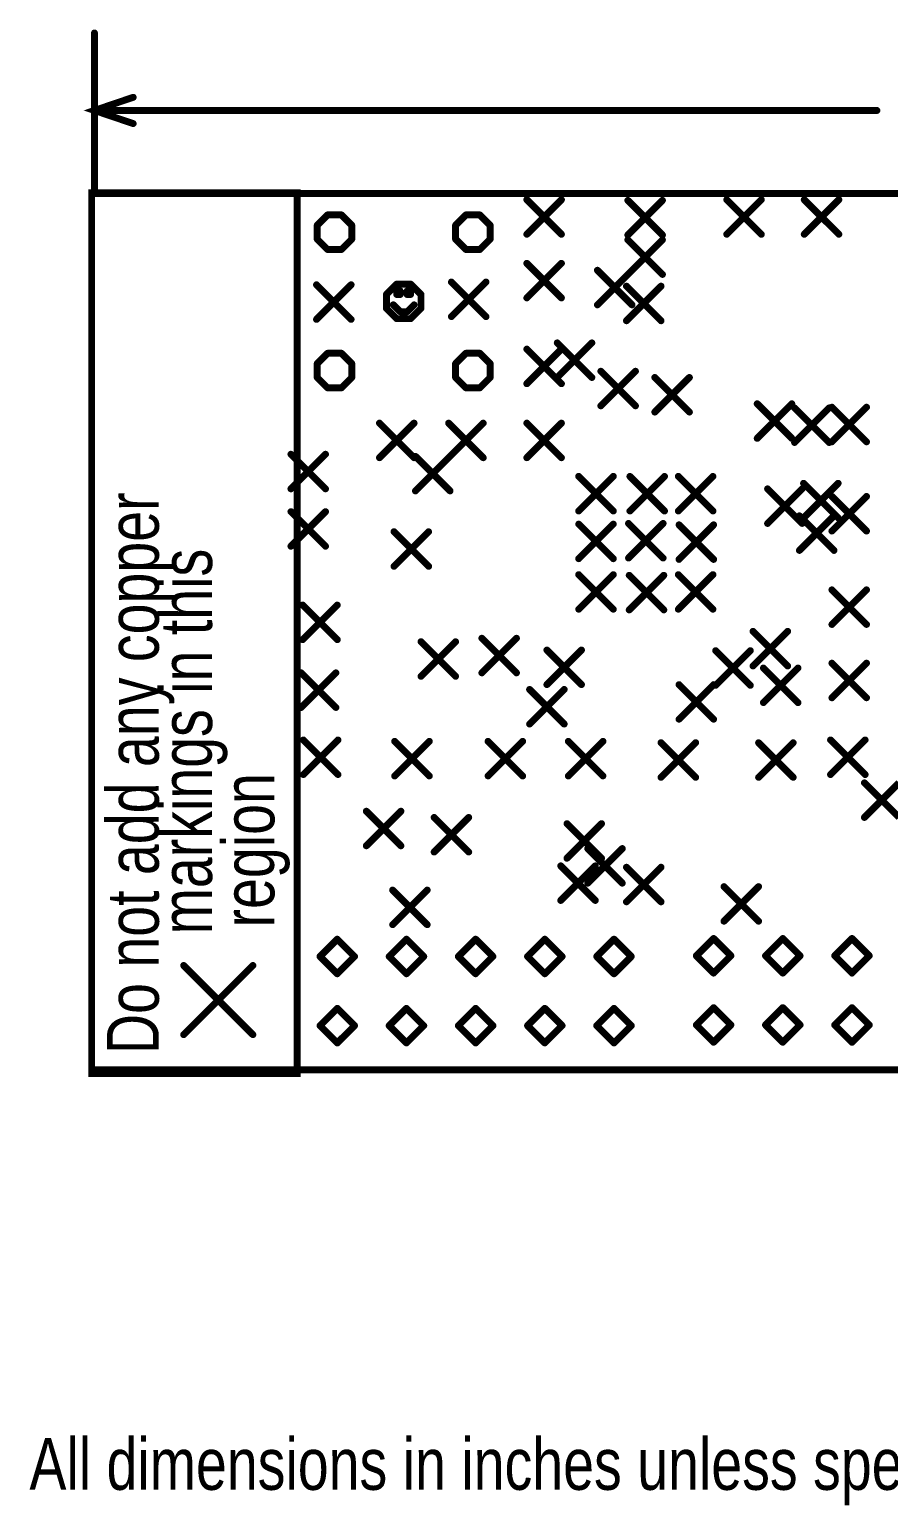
# Model space of a CAD drawing. Extents: x 0.84 to 5.77, y -2.68 to 2.41.
# Drawn here: x 0.836 to 2.078, y -0.027 to 2.107 of the extents above; entities that cross this region are included whole.
import ezdxf

# ---------------------------------------------------------------- set-up
doc = ezdxf.new("R2010")
doc.units = 0

msp = doc.modelspace()

# ---------------------------------------------------------------- linework, layer by layer
at = {"const_width": 0.01}
msp.add_lwpolyline([(1.228, 1.87), (0.926, 1.87), (0.926, 0.603), (3.508, 0.603), (3.508, 1.87), (1.228, 1.87)], close=True, dxfattribs=at)
at = {"const_width": 0.005}
for points in [[(0.9235, 1.87, 1), (0.9285, 1.87, 1)], [(1.2255, 1.87, 1), (1.2305, 1.87, 1)], [(1.2255, 1.87, 1), (1.2305, 1.87, 1)], [(0.9235, 0.603, 1), (0.9285, 0.603, 1)]]:
    msp.add_lwpolyline(points, format="xyb", close=True, dxfattribs=at)
at = {"layer": 'DRD', "const_width": 0.01}
for points in [[(0.93, 2.102), (0.93, 1.877)], [(0.93, 1.99), (2.061, 1.99)], [(1.555, 1.861), (1.605, 1.811)], [(1.555, 1.811), (1.605, 1.861)], [(1.701, 1.86), (1.751, 1.81)], [(1.701, 1.81), (1.751, 1.86)], [(1.844, 1.861), (1.894, 1.811)], [(1.844, 1.811), (1.894, 1.861)], [(1.956, 1.861), (2.006, 1.811)], [(1.956, 1.811), (2.006, 1.861)], [(1.252, 1.824), (1.267, 1.839)], [(1.267, 1.839), (1.287, 1.839)], [(1.287, 1.839), (1.302, 1.824)], [(1.452, 1.824), (1.467, 1.839)], [(1.467, 1.839), (1.487, 1.839)], [(1.487, 1.839), (1.502, 1.824)], [(1.252, 1.804), (1.252, 1.824)], [(1.302, 1.824), (1.302, 1.804)], [(1.452, 1.804), (1.452, 1.824)], [(1.502, 1.824), (1.502, 1.804)], [(1.267, 1.789), (1.252, 1.804)], [(1.287, 1.789), (1.267, 1.789)], [(1.302, 1.804), (1.287, 1.789)], [(1.467, 1.789), (1.452, 1.804)], [(1.487, 1.789), (1.467, 1.789)], [(1.502, 1.804), (1.487, 1.789)], [(1.701, 1.803), (1.751, 1.753)], [(1.701, 1.753), (1.751, 1.803)], [(1.701, 1.803), (1.751, 1.753)], [(1.701, 1.753), (1.751, 1.803)], [(1.555, 1.769), (1.605, 1.719)], [(1.555, 1.719), (1.605, 1.769)], [(1.657, 1.759), (1.707, 1.709)], [(1.657, 1.709), (1.707, 1.759)], [(1.657, 1.759), (1.707, 1.709)], [(1.657, 1.709), (1.707, 1.759)], [(1.251, 1.738), (1.301, 1.688)], [(1.251, 1.688), (1.301, 1.738)], [(1.352, 1.724), (1.367, 1.739)], [(1.352, 1.704), (1.352, 1.724)], [(1.367, 1.739), (1.387, 1.739)], [(1.367, 1.729), (1.372, 1.729)], [(1.367, 1.724), (1.367, 1.729)], [(1.372, 1.724), (1.367, 1.724)], [(1.372, 1.729), (1.372, 1.724)], [(1.382, 1.729), (1.387, 1.729)], [(1.382, 1.724), (1.382, 1.729)], [(1.387, 1.724), (1.382, 1.724)], [(1.387, 1.739), (1.402, 1.724)], [(1.387, 1.729), (1.387, 1.724)], [(1.402, 1.724), (1.402, 1.704)], [(1.446, 1.742), (1.496, 1.692)], [(1.446, 1.692), (1.496, 1.742)], [(1.699, 1.736), (1.749, 1.686)], [(1.699, 1.686), (1.749, 1.736)], [(1.699, 1.736), (1.749, 1.686)], [(1.699, 1.686), (1.749, 1.736)], [(1.367, 1.689), (1.352, 1.704)], [(1.362, 1.709), (1.372, 1.699)], [(1.382, 1.699), (1.392, 1.709)], [(1.402, 1.704), (1.387, 1.689)], [(1.387, 1.689), (1.367, 1.689)], [(1.372, 1.699), (1.382, 1.699)], [(1.252, 1.624), (1.267, 1.639)], [(1.267, 1.639), (1.287, 1.639)], [(1.287, 1.639), (1.302, 1.624)], [(1.452, 1.624), (1.467, 1.639)], [(1.467, 1.639), (1.487, 1.639)], [(1.487, 1.639), (1.502, 1.624)], [(1.555, 1.645), (1.605, 1.595)], [(1.555, 1.595), (1.605, 1.645)], [(1.599, 1.654), (1.649, 1.604)], [(1.599, 1.604), (1.649, 1.654)], [(1.252, 1.604), (1.252, 1.624)], [(1.302, 1.624), (1.302, 1.604)], [(1.452, 1.604), (1.452, 1.624)], [(1.502, 1.624), (1.502, 1.604)], [(1.267, 1.589), (1.252, 1.604)], [(1.302, 1.604), (1.287, 1.589)], [(1.467, 1.589), (1.452, 1.604)], [(1.502, 1.604), (1.487, 1.589)], [(1.662, 1.613), (1.712, 1.563)], [(1.662, 1.563), (1.712, 1.613)], [(1.662, 1.613), (1.712, 1.563)], [(1.662, 1.563), (1.712, 1.613)], [(1.74, 1.604), (1.79, 1.554)], [(1.74, 1.554), (1.79, 1.604)], [(1.287, 1.589), (1.267, 1.589)], [(1.487, 1.589), (1.467, 1.589)], [(1.888, 1.566), (1.938, 1.516)], [(1.888, 1.516), (1.938, 1.566)], [(1.942, 1.56), (1.992, 1.51)], [(1.942, 1.51), (1.992, 1.56)], [(1.996, 1.561), (2.046, 1.511)], [(1.996, 1.511), (2.046, 1.561)], [(1.342, 1.538), (1.392, 1.488)], [(1.342, 1.488), (1.392, 1.538)], [(1.442, 1.538), (1.492, 1.488)], [(1.442, 1.488), (1.492, 1.538)], [(1.555, 1.538), (1.605, 1.488)], [(1.555, 1.488), (1.605, 1.538)], [(1.214, 1.493), (1.264, 1.443)], [(1.214, 1.443), (1.264, 1.493)], [(1.394, 1.49), (1.444, 1.44)], [(1.394, 1.44), (1.444, 1.49)], [(1.394, 1.49), (1.444, 1.44)], [(1.394, 1.44), (1.444, 1.49)], [(1.394, 1.49), (1.444, 1.44)], [(1.394, 1.44), (1.444, 1.49)], [(1.63, 1.461), (1.68, 1.411)], [(1.63, 1.411), (1.68, 1.461)], [(1.704, 1.461), (1.754, 1.411)], [(1.704, 1.411), (1.754, 1.461)], [(1.774, 1.461), (1.824, 1.411)], [(1.774, 1.411), (1.824, 1.461)], [(1.955, 1.451), (2.005, 1.401)], [(1.955, 1.401), (2.005, 1.451)], [(1.903, 1.443), (1.953, 1.393)], [(1.903, 1.393), (1.953, 1.443)], [(1.903, 1.443), (1.953, 1.393)], [(1.903, 1.393), (1.953, 1.443)], [(1.996, 1.432), (2.046, 1.382)], [(1.996, 1.382), (2.046, 1.432)], [(1.214, 1.41), (1.264, 1.36)], [(1.214, 1.36), (1.264, 1.41)], [(1.949, 1.404), (1.999, 1.354)], [(1.949, 1.354), (1.999, 1.404)], [(1.63, 1.392), (1.68, 1.342)], [(1.63, 1.342), (1.68, 1.392)], [(1.702, 1.393), (1.752, 1.343)], [(1.702, 1.343), (1.752, 1.393)], [(1.775, 1.391), (1.825, 1.341)], [(1.775, 1.341), (1.825, 1.391)], [(1.363, 1.381), (1.413, 1.331)], [(1.363, 1.331), (1.413, 1.381)], [(1.63, 1.319), (1.68, 1.269)], [(1.63, 1.269), (1.68, 1.319)], [(1.703, 1.318), (1.753, 1.268)], [(1.703, 1.268), (1.753, 1.318)], [(1.774, 1.319), (1.824, 1.269)], [(1.774, 1.269), (1.824, 1.319)], [(1.996, 1.297), (2.046, 1.247)], [(1.996, 1.247), (2.046, 1.297)], [(1.231, 1.275), (1.281, 1.225)], [(1.231, 1.225), (1.281, 1.275)], [(1.882, 1.237), (1.932, 1.187)], [(1.882, 1.187), (1.932, 1.237)], [(1.402, 1.222), (1.452, 1.172)], [(1.402, 1.172), (1.452, 1.222)], [(1.49, 1.227), (1.54, 1.177)], [(1.49, 1.177), (1.54, 1.227)], [(1.49, 1.227), (1.54, 1.177)], [(1.49, 1.177), (1.54, 1.227)], [(1.584, 1.21), (1.634, 1.16)], [(1.584, 1.16), (1.634, 1.21)], [(1.828, 1.209), (1.878, 1.159)], [(1.828, 1.159), (1.878, 1.209)], [(1.996, 1.191), (2.046, 1.141)], [(1.996, 1.141), (2.046, 1.191)], [(1.229, 1.177), (1.279, 1.127)], [(1.229, 1.127), (1.279, 1.177)], [(1.897, 1.184), (1.947, 1.134)], [(1.897, 1.134), (1.947, 1.184)], [(1.897, 1.184), (1.947, 1.134)], [(1.897, 1.134), (1.947, 1.184)], [(1.559, 1.153), (1.609, 1.103)], [(1.559, 1.103), (1.609, 1.153)], [(1.559, 1.153), (1.609, 1.103)], [(1.559, 1.103), (1.609, 1.153)], [(1.559, 1.153), (1.609, 1.103)], [(1.559, 1.103), (1.609, 1.153)], [(1.775, 1.16), (1.825, 1.11)], [(1.775, 1.11), (1.825, 1.16)], [(1.232, 1.08), (1.282, 1.03)], [(1.232, 1.03), (1.282, 1.08)], [(1.364, 1.078), (1.414, 1.028)], [(1.364, 1.028), (1.414, 1.078)], [(1.499, 1.078), (1.549, 1.028)], [(1.499, 1.028), (1.549, 1.078)], [(1.615, 1.078), (1.665, 1.028)], [(1.615, 1.028), (1.665, 1.078)], [(1.749, 1.076), (1.799, 1.026)], [(1.749, 1.026), (1.799, 1.076)], [(1.89, 1.076), (1.94, 1.026)], [(1.89, 1.026), (1.94, 1.076)], [(1.994, 1.08), (2.044, 1.03)], [(1.994, 1.03), (2.044, 1.08)], [(2.043, 1.018), (2.093, 0.968)], [(2.043, 0.968), (2.093, 1.018)], [(1.323, 0.977), (1.373, 0.927)], [(1.323, 0.927), (1.373, 0.977)], [(1.323, 0.977), (1.373, 0.927)], [(1.323, 0.927), (1.373, 0.977)], [(1.421, 0.968), (1.471, 0.918)], [(1.421, 0.918), (1.471, 0.968)], [(1.613, 0.959), (1.663, 0.909)], [(1.613, 0.909), (1.663, 0.959)], [(1.643, 0.923), (1.693, 0.873)], [(1.643, 0.873), (1.693, 0.923)], [(1.604, 0.898), (1.654, 0.848)], [(1.604, 0.848), (1.654, 0.898)], [(1.699, 0.896), (1.749, 0.846)], [(1.699, 0.846), (1.749, 0.896)], [(1.361, 0.863), (1.411, 0.813)], [(1.361, 0.813), (1.411, 0.863)], [(1.84, 0.868), (1.89, 0.818)], [(1.84, 0.818), (1.89, 0.868)], [(1.256, 0.767), (1.281, 0.792)], [(1.281, 0.792), (1.306, 0.767)], [(1.356, 0.767), (1.381, 0.792)], [(1.381, 0.792), (1.406, 0.767)], [(1.456, 0.767), (1.481, 0.792)], [(1.481, 0.792), (1.506, 0.767)], [(1.556, 0.767), (1.581, 0.792)], [(1.581, 0.792), (1.606, 0.767)], [(1.656, 0.767), (1.681, 0.792)], [(1.681, 0.792), (1.706, 0.767)], [(1.8, 0.768), (1.825, 0.793)], [(1.825, 0.793), (1.85, 0.768)], [(1.9, 0.768), (1.925, 0.793)], [(1.925, 0.793), (1.95, 0.768)], [(2, 0.768), (2.025, 0.793)], [(2.025, 0.793), (2.05, 0.768)], [(1.281, 0.742), (1.256, 0.767)], [(1.306, 0.767), (1.281, 0.742)], [(1.381, 0.742), (1.356, 0.767)], [(1.406, 0.767), (1.381, 0.742)], [(1.481, 0.742), (1.456, 0.767)], [(1.506, 0.767), (1.481, 0.742)], [(1.581, 0.742), (1.556, 0.767)], [(1.606, 0.767), (1.581, 0.742)], [(1.681, 0.742), (1.656, 0.767)], [(1.706, 0.767), (1.681, 0.742)], [(1.825, 0.743), (1.8, 0.768)], [(1.85, 0.768), (1.825, 0.743)], [(1.925, 0.743), (1.9, 0.768)], [(1.95, 0.768), (1.925, 0.743)], [(2.025, 0.743), (2, 0.768)], [(2.05, 0.768), (2.025, 0.743)], [(1.059, 0.754), (1.159, 0.654)], [(1.059, 0.654), (1.159, 0.754)], [(1.256, 0.667), (1.281, 0.692)], [(1.281, 0.692), (1.306, 0.667)], [(1.356, 0.667), (1.381, 0.692)], [(1.381, 0.692), (1.406, 0.667)], [(1.456, 0.667), (1.481, 0.692)], [(1.481, 0.692), (1.506, 0.667)], [(1.556, 0.667), (1.581, 0.692)], [(1.581, 0.692), (1.606, 0.667)], [(1.656, 0.667), (1.681, 0.692)], [(1.681, 0.692), (1.706, 0.667)], [(1.8, 0.668), (1.825, 0.693)], [(1.825, 0.693), (1.85, 0.668)], [(1.9, 0.668), (1.925, 0.693)], [(1.925, 0.693), (1.95, 0.668)], [(2, 0.668), (2.025, 0.693)], [(2.025, 0.693), (2.05, 0.668)], [(1.281, 0.642), (1.256, 0.667)], [(1.306, 0.667), (1.281, 0.642)], [(1.381, 0.642), (1.356, 0.667)], [(1.406, 0.667), (1.381, 0.642)], [(1.481, 0.642), (1.456, 0.667)], [(1.506, 0.667), (1.481, 0.642)], [(1.581, 0.642), (1.556, 0.667)], [(1.606, 0.667), (1.581, 0.642)], [(1.681, 0.642), (1.656, 0.667)], [(1.706, 0.667), (1.681, 0.642)], [(1.825, 0.643), (1.8, 0.668)], [(1.85, 0.668), (1.825, 0.643)], [(1.925, 0.643), (1.9, 0.668)], [(1.95, 0.668), (1.925, 0.643)], [(2.025, 0.643), (2, 0.668)], [(2.05, 0.668), (2.025, 0.643)]]:
    msp.add_lwpolyline(points, dxfattribs=at)
at = {"layer": 'DRD', "const_width": 0.005}
for points in [[(0.9275, 2.102, 1), (0.9325, 2.102, 1)], [(0.9835, 2.009, 1), (0.9885, 2.009, 1)], [(0.9275, 1.99, 1), (0.9325, 1.99, 1)], [(0.9275, 1.99, 1), (0.9325, 1.99, 1)], [(2.0585, 1.99, 1), (2.0635, 1.99, 1)], [(0.9835, 1.971, 1), (0.9885, 1.971, 1)], [(0.9275, 1.877, 1), (0.9325, 1.877, 1)], [(1.5525, 1.861, 1), (1.5575, 1.861, 1)], [(1.6025, 1.861, 1), (1.6075, 1.861, 1)], [(1.6985, 1.86, 1), (1.7035, 1.86, 1)], [(1.7485, 1.86, 1), (1.7535, 1.86, 1)], [(1.8415, 1.861, 1), (1.8465, 1.861, 1)], [(1.8915, 1.861, 1), (1.8965, 1.861, 1)], [(1.9535, 1.861, 1), (1.9585, 1.861, 1)], [(2.0035, 1.861, 1), (2.0085, 1.861, 1)], [(1.2645, 1.839, 1), (1.2695, 1.839, 1)], [(1.2645, 1.839, 1), (1.2695, 1.839, 1)], [(1.2845, 1.839, 1), (1.2895, 1.839, 1)], [(1.2845, 1.839, 1), (1.2895, 1.839, 1)], [(1.4645, 1.839, 1), (1.4695, 1.839, 1)], [(1.4645, 1.839, 1), (1.4695, 1.839, 1)], [(1.4845, 1.839, 1), (1.4895, 1.839, 1)], [(1.4845, 1.839, 1), (1.4895, 1.839, 1)], [(1.2495, 1.824, 1), (1.2545, 1.824, 1)], [(1.2495, 1.824, 1), (1.2545, 1.824, 1)], [(1.2995, 1.824, 1), (1.3045, 1.824, 1)], [(1.2995, 1.824, 1), (1.3045, 1.824, 1)], [(1.4495, 1.824, 1), (1.4545, 1.824, 1)], [(1.4495, 1.824, 1), (1.4545, 1.824, 1)], [(1.4995, 1.824, 1), (1.5045, 1.824, 1)], [(1.4995, 1.824, 1), (1.5045, 1.824, 1)], [(1.5525, 1.811, 1), (1.5575, 1.811, 1)], [(1.6025, 1.811, 1), (1.6075, 1.811, 1)], [(1.6985, 1.81, 1), (1.7035, 1.81, 1)], [(1.7485, 1.81, 1), (1.7535, 1.81, 1)], [(1.8415, 1.811, 1), (1.8465, 1.811, 1)], [(1.8915, 1.811, 1), (1.8965, 1.811, 1)], [(1.9535, 1.811, 1), (1.9585, 1.811, 1)], [(2.0035, 1.811, 1), (2.0085, 1.811, 1)], [(1.2495, 1.804, 1), (1.2545, 1.804, 1)], [(1.2495, 1.804, 1), (1.2545, 1.804, 1)], [(1.2645, 1.789, 1), (1.2695, 1.789, 1)], [(1.2645, 1.789, 1), (1.2695, 1.789, 1)], [(1.2845, 1.789, 1), (1.2895, 1.789, 1)], [(1.2845, 1.789, 1), (1.2895, 1.789, 1)], [(1.2995, 1.804, 1), (1.3045, 1.804, 1)], [(1.2995, 1.804, 1), (1.3045, 1.804, 1)], [(1.4495, 1.804, 1), (1.4545, 1.804, 1)], [(1.4495, 1.804, 1), (1.4545, 1.804, 1)], [(1.4645, 1.789, 1), (1.4695, 1.789, 1)], [(1.4645, 1.789, 1), (1.4695, 1.789, 1)], [(1.4845, 1.789, 1), (1.4895, 1.789, 1)], [(1.4845, 1.789, 1), (1.4895, 1.789, 1)], [(1.4995, 1.804, 1), (1.5045, 1.804, 1)], [(1.4995, 1.804, 1), (1.5045, 1.804, 1)], [(1.6985, 1.803, 1), (1.7035, 1.803, 1)], [(1.6985, 1.803, 1), (1.7035, 1.803, 1)], [(1.7485, 1.803, 1), (1.7535, 1.803, 1)], [(1.7485, 1.803, 1), (1.7535, 1.803, 1)], [(1.5525, 1.769, 1), (1.5575, 1.769, 1)], [(1.6025, 1.769, 1), (1.6075, 1.769, 1)], [(1.6545, 1.759, 1), (1.6595, 1.759, 1)], [(1.6545, 1.759, 1), (1.6595, 1.759, 1)], [(1.6985, 1.753, 1), (1.7035, 1.753, 1)], [(1.6985, 1.753, 1), (1.7035, 1.753, 1)], [(1.7045, 1.759, 1), (1.7095, 1.759, 1)], [(1.7045, 1.759, 1), (1.7095, 1.759, 1)], [(1.7485, 1.753, 1), (1.7535, 1.753, 1)], [(1.7485, 1.753, 1), (1.7535, 1.753, 1)], [(1.2485, 1.738, 1), (1.2535, 1.738, 1)], [(1.2985, 1.738, 1), (1.3035, 1.738, 1)], [(1.3495, 1.724, 1), (1.3545, 1.724, 1)], [(1.3495, 1.724, 1), (1.3545, 1.724, 1)], [(1.3645, 1.739, 1), (1.3695, 1.739, 1)], [(1.3645, 1.739, 1), (1.3695, 1.739, 1)], [(1.3645, 1.729, 1), (1.3695, 1.729, 1)], [(1.3645, 1.729, 1), (1.3695, 1.729, 1)], [(1.3645, 1.724, 1), (1.3695, 1.724, 1)], [(1.3645, 1.724, 1), (1.3695, 1.724, 1)], [(1.3695, 1.729, 1), (1.3745, 1.729, 1)], [(1.3695, 1.729, 1), (1.3745, 1.729, 1)], [(1.3695, 1.724, 1), (1.3745, 1.724, 1)], [(1.3695, 1.724, 1), (1.3745, 1.724, 1)], [(1.3795, 1.729, 1), (1.3845, 1.729, 1)], [(1.3795, 1.729, 1), (1.3845, 1.729, 1)], [(1.3795, 1.724, 1), (1.3845, 1.724, 1)], [(1.3795, 1.724, 1), (1.3845, 1.724, 1)], [(1.3845, 1.739, 1), (1.3895, 1.739, 1)], [(1.3845, 1.739, 1), (1.3895, 1.739, 1)], [(1.3845, 1.729, 1), (1.3895, 1.729, 1)], [(1.3845, 1.729, 1), (1.3895, 1.729, 1)], [(1.3845, 1.724, 1), (1.3895, 1.724, 1)], [(1.3845, 1.724, 1), (1.3895, 1.724, 1)], [(1.3995, 1.724, 1), (1.4045, 1.724, 1)], [(1.3995, 1.724, 1), (1.4045, 1.724, 1)], [(1.4435, 1.742, 1), (1.4485, 1.742, 1)], [(1.4935, 1.742, 1), (1.4985, 1.742, 1)], [(1.6965, 1.736, 1), (1.7015, 1.736, 1)], [(1.6965, 1.736, 1), (1.7015, 1.736, 1)], [(1.7465, 1.736, 1), (1.7515, 1.736, 1)], [(1.7465, 1.736, 1), (1.7515, 1.736, 1)], [(1.3495, 1.704, 1), (1.3545, 1.704, 1)], [(1.3495, 1.704, 1), (1.3545, 1.704, 1)], [(1.3595, 1.709, 1), (1.3645, 1.709, 1)], [(1.3895, 1.709, 1), (1.3945, 1.709, 1)], [(1.3995, 1.704, 1), (1.4045, 1.704, 1)], [(1.3995, 1.704, 1), (1.4045, 1.704, 1)], [(1.5525, 1.719, 1), (1.5575, 1.719, 1)], [(1.6025, 1.719, 1), (1.6075, 1.719, 1)], [(1.6545, 1.709, 1), (1.6595, 1.709, 1)], [(1.6545, 1.709, 1), (1.6595, 1.709, 1)], [(1.7045, 1.709, 1), (1.7095, 1.709, 1)], [(1.7045, 1.709, 1), (1.7095, 1.709, 1)], [(1.2485, 1.688, 1), (1.2535, 1.688, 1)], [(1.2985, 1.688, 1), (1.3035, 1.688, 1)], [(1.3645, 1.689, 1), (1.3695, 1.689, 1)], [(1.3645, 1.689, 1), (1.3695, 1.689, 1)], [(1.3695, 1.699, 1), (1.3745, 1.699, 1)], [(1.3695, 1.699, 1), (1.3745, 1.699, 1)], [(1.3795, 1.699, 1), (1.3845, 1.699, 1)], [(1.3795, 1.699, 1), (1.3845, 1.699, 1)], [(1.3845, 1.689, 1), (1.3895, 1.689, 1)], [(1.3845, 1.689, 1), (1.3895, 1.689, 1)], [(1.4435, 1.692, 1), (1.4485, 1.692, 1)], [(1.4935, 1.692, 1), (1.4985, 1.692, 1)], [(1.6965, 1.686, 1), (1.7015, 1.686, 1)], [(1.6965, 1.686, 1), (1.7015, 1.686, 1)], [(1.7465, 1.686, 1), (1.7515, 1.686, 1)], [(1.7465, 1.686, 1), (1.7515, 1.686, 1)], [(1.2645, 1.639, 1), (1.2695, 1.639, 1)], [(1.2645, 1.639, 1), (1.2695, 1.639, 1)], [(1.2845, 1.639, 1), (1.2895, 1.639, 1)], [(1.2845, 1.639, 1), (1.2895, 1.639, 1)], [(1.4645, 1.639, 1), (1.4695, 1.639, 1)], [(1.4645, 1.639, 1), (1.4695, 1.639, 1)], [(1.4845, 1.639, 1), (1.4895, 1.639, 1)], [(1.4845, 1.639, 1), (1.4895, 1.639, 1)], [(1.5525, 1.645, 1), (1.5575, 1.645, 1)], [(1.5965, 1.654, 1), (1.6015, 1.654, 1)], [(1.6025, 1.645, 1), (1.6075, 1.645, 1)], [(1.6465, 1.654, 1), (1.6515, 1.654, 1)], [(1.2495, 1.624, 1), (1.2545, 1.624, 1)], [(1.2495, 1.624, 1), (1.2545, 1.624, 1)], [(1.2995, 1.624, 1), (1.3045, 1.624, 1)], [(1.2995, 1.624, 1), (1.3045, 1.624, 1)], [(1.4495, 1.624, 1), (1.4545, 1.624, 1)], [(1.4495, 1.624, 1), (1.4545, 1.624, 1)], [(1.4995, 1.624, 1), (1.5045, 1.624, 1)], [(1.4995, 1.624, 1), (1.5045, 1.624, 1)], [(1.2495, 1.604, 1), (1.2545, 1.604, 1)], [(1.2495, 1.604, 1), (1.2545, 1.604, 1)], [(1.2995, 1.604, 1), (1.3045, 1.604, 1)], [(1.2995, 1.604, 1), (1.3045, 1.604, 1)], [(1.4495, 1.604, 1), (1.4545, 1.604, 1)], [(1.4495, 1.604, 1), (1.4545, 1.604, 1)], [(1.4995, 1.604, 1), (1.5045, 1.604, 1)], [(1.4995, 1.604, 1), (1.5045, 1.604, 1)], [(1.5965, 1.604, 1), (1.6015, 1.604, 1)], [(1.6465, 1.604, 1), (1.6515, 1.604, 1)], [(1.6595, 1.613, 1), (1.6645, 1.613, 1)], [(1.6595, 1.613, 1), (1.6645, 1.613, 1)], [(1.7095, 1.613, 1), (1.7145, 1.613, 1)], [(1.7095, 1.613, 1), (1.7145, 1.613, 1)], [(1.7375, 1.604, 1), (1.7425, 1.604, 1)], [(1.7875, 1.604, 1), (1.7925, 1.604, 1)], [(1.2645, 1.589, 1), (1.2695, 1.589, 1)], [(1.2645, 1.589, 1), (1.2695, 1.589, 1)], [(1.2845, 1.589, 1), (1.2895, 1.589, 1)], [(1.2845, 1.589, 1), (1.2895, 1.589, 1)], [(1.4645, 1.589, 1), (1.4695, 1.589, 1)], [(1.4645, 1.589, 1), (1.4695, 1.589, 1)], [(1.4845, 1.589, 1), (1.4895, 1.589, 1)], [(1.4845, 1.589, 1), (1.4895, 1.589, 1)], [(1.5525, 1.595, 1), (1.5575, 1.595, 1)], [(1.6025, 1.595, 1), (1.6075, 1.595, 1)], [(1.6595, 1.563, 1), (1.6645, 1.563, 1)], [(1.6595, 1.563, 1), (1.6645, 1.563, 1)], [(1.7095, 1.563, 1), (1.7145, 1.563, 1)], [(1.7095, 1.563, 1), (1.7145, 1.563, 1)], [(1.7375, 1.554, 1), (1.7425, 1.554, 1)], [(1.7875, 1.554, 1), (1.7925, 1.554, 1)], [(1.8855, 1.566, 1), (1.8905, 1.566, 1)], [(1.9355, 1.566, 1), (1.9405, 1.566, 1)], [(1.9395, 1.56, 1), (1.9445, 1.56, 1)], [(1.9895, 1.56, 1), (1.9945, 1.56, 1)], [(1.9935, 1.561, 1), (1.9985, 1.561, 1)], [(2.0435, 1.561, 1), (2.0485, 1.561, 1)], [(1.3395, 1.538, 1), (1.3445, 1.538, 1)], [(1.3895, 1.538, 1), (1.3945, 1.538, 1)], [(1.4395, 1.538, 1), (1.4445, 1.538, 1)], [(1.4895, 1.538, 1), (1.4945, 1.538, 1)], [(1.5525, 1.538, 1), (1.5575, 1.538, 1)], [(1.6025, 1.538, 1), (1.6075, 1.538, 1)], [(1.8855, 1.516, 1), (1.8905, 1.516, 1)], [(1.9355, 1.516, 1), (1.9405, 1.516, 1)], [(1.9395, 1.51, 1), (1.9445, 1.51, 1)], [(1.9895, 1.51, 1), (1.9945, 1.51, 1)], [(1.9935, 1.511, 1), (1.9985, 1.511, 1)], [(2.0435, 1.511, 1), (2.0485, 1.511, 1)], [(1.2115, 1.493, 1), (1.2165, 1.493, 1)], [(1.2615, 1.493, 1), (1.2665, 1.493, 1)], [(1.3915, 1.49, 1), (1.3965, 1.49, 1)], [(1.3915, 1.49, 1), (1.3965, 1.49, 1)], [(1.3915, 1.49, 1), (1.3965, 1.49, 1)], [(1.4415, 1.49, 1), (1.4465, 1.49, 1)], [(1.4415, 1.49, 1), (1.4465, 1.49, 1)], [(1.4415, 1.49, 1), (1.4465, 1.49, 1)], [(1.3395, 1.488, 1), (1.3445, 1.488, 1)], [(1.3895, 1.488, 1), (1.3945, 1.488, 1)], [(1.4395, 1.488, 1), (1.4445, 1.488, 1)], [(1.4895, 1.488, 1), (1.4945, 1.488, 1)], [(1.5525, 1.488, 1), (1.5575, 1.488, 1)], [(1.6025, 1.488, 1), (1.6075, 1.488, 1)], [(1.6275, 1.461, 1), (1.6325, 1.461, 1)], [(1.6775, 1.461, 1), (1.6825, 1.461, 1)], [(1.7015, 1.461, 1), (1.7065, 1.461, 1)], [(1.7515, 1.461, 1), (1.7565, 1.461, 1)], [(1.7715, 1.461, 1), (1.7765, 1.461, 1)], [(1.8215, 1.461, 1), (1.8265, 1.461, 1)], [(1.9525, 1.451, 1), (1.9575, 1.451, 1)], [(2.0025, 1.451, 1), (2.0075, 1.451, 1)], [(1.2115, 1.443, 1), (1.2165, 1.443, 1)], [(1.2615, 1.443, 1), (1.2665, 1.443, 1)], [(1.3915, 1.44, 1), (1.3965, 1.44, 1)], [(1.3915, 1.44, 1), (1.3965, 1.44, 1)], [(1.3915, 1.44, 1), (1.3965, 1.44, 1)], [(1.4415, 1.44, 1), (1.4465, 1.44, 1)], [(1.4415, 1.44, 1), (1.4465, 1.44, 1)], [(1.4415, 1.44, 1), (1.4465, 1.44, 1)], [(1.9005, 1.443, 1), (1.9055, 1.443, 1)], [(1.9005, 1.443, 1), (1.9055, 1.443, 1)], [(1.9505, 1.443, 1), (1.9555, 1.443, 1)], [(1.9505, 1.443, 1), (1.9555, 1.443, 1)], [(1.9935, 1.432, 1), (1.9985, 1.432, 1)], [(2.0435, 1.432, 1), (2.0485, 1.432, 1)], [(1.2115, 1.41, 1), (1.2165, 1.41, 1)], [(1.2615, 1.41, 1), (1.2665, 1.41, 1)], [(1.6275, 1.411, 1), (1.6325, 1.411, 1)], [(1.6775, 1.411, 1), (1.6825, 1.411, 1)], [(1.7015, 1.411, 1), (1.7065, 1.411, 1)], [(1.7515, 1.411, 1), (1.7565, 1.411, 1)], [(1.7715, 1.411, 1), (1.7765, 1.411, 1)], [(1.8215, 1.411, 1), (1.8265, 1.411, 1)], [(1.9465, 1.404, 1), (1.9515, 1.404, 1)], [(1.9965, 1.404, 1), (2.0015, 1.404, 1)], [(1.6275, 1.392, 1), (1.6325, 1.392, 1)], [(1.6775, 1.392, 1), (1.6825, 1.392, 1)], [(1.6995, 1.393, 1), (1.7045, 1.393, 1)], [(1.7495, 1.393, 1), (1.7545, 1.393, 1)], [(1.7725, 1.391, 1), (1.7775, 1.391, 1)], [(1.8225, 1.391, 1), (1.8275, 1.391, 1)], [(1.9005, 1.393, 1), (1.9055, 1.393, 1)], [(1.9005, 1.393, 1), (1.9055, 1.393, 1)], [(1.9505, 1.393, 1), (1.9555, 1.393, 1)], [(1.9505, 1.393, 1), (1.9555, 1.393, 1)], [(1.9525, 1.401, 1), (1.9575, 1.401, 1)], [(1.9935, 1.382, 1), (1.9985, 1.382, 1)], [(2.0025, 1.401, 1), (2.0075, 1.401, 1)], [(2.0435, 1.382, 1), (2.0485, 1.382, 1)], [(1.3605, 1.381, 1), (1.3655, 1.381, 1)], [(1.4105, 1.381, 1), (1.4155, 1.381, 1)], [(1.2115, 1.36, 1), (1.2165, 1.36, 1)], [(1.2615, 1.36, 1), (1.2665, 1.36, 1)], [(1.6275, 1.342, 1), (1.6325, 1.342, 1)], [(1.6775, 1.342, 1), (1.6825, 1.342, 1)], [(1.6995, 1.343, 1), (1.7045, 1.343, 1)], [(1.7495, 1.343, 1), (1.7545, 1.343, 1)], [(1.7725, 1.341, 1), (1.7775, 1.341, 1)], [(1.8225, 1.341, 1), (1.8275, 1.341, 1)], [(1.9465, 1.354, 1), (1.9515, 1.354, 1)], [(1.9965, 1.354, 1), (2.0015, 1.354, 1)], [(1.3605, 1.331, 1), (1.3655, 1.331, 1)], [(1.4105, 1.331, 1), (1.4155, 1.331, 1)], [(1.6275, 1.319, 1), (1.6325, 1.319, 1)], [(1.6775, 1.319, 1), (1.6825, 1.319, 1)], [(1.7005, 1.318, 1), (1.7055, 1.318, 1)], [(1.7505, 1.318, 1), (1.7555, 1.318, 1)], [(1.7715, 1.319, 1), (1.7765, 1.319, 1)], [(1.8215, 1.319, 1), (1.8265, 1.319, 1)], [(1.9935, 1.297, 1), (1.9985, 1.297, 1)], [(2.0435, 1.297, 1), (2.0485, 1.297, 1)], [(1.2285, 1.275, 1), (1.2335, 1.275, 1)], [(1.2785, 1.275, 1), (1.2835, 1.275, 1)], [(1.6275, 1.269, 1), (1.6325, 1.269, 1)], [(1.6775, 1.269, 1), (1.6825, 1.269, 1)], [(1.7005, 1.268, 1), (1.7055, 1.268, 1)], [(1.7505, 1.268, 1), (1.7555, 1.268, 1)], [(1.7715, 1.269, 1), (1.7765, 1.269, 1)], [(1.8215, 1.269, 1), (1.8265, 1.269, 1)], [(1.8795, 1.237, 1), (1.8845, 1.237, 1)], [(1.9295, 1.237, 1), (1.9345, 1.237, 1)], [(1.9935, 1.247, 1), (1.9985, 1.247, 1)], [(2.0435, 1.247, 1), (2.0485, 1.247, 1)], [(1.2285, 1.225, 1), (1.2335, 1.225, 1)], [(1.2785, 1.225, 1), (1.2835, 1.225, 1)], [(1.3995, 1.222, 1), (1.4045, 1.222, 1)], [(1.4495, 1.222, 1), (1.4545, 1.222, 1)], [(1.4875, 1.227, 1), (1.4925, 1.227, 1)], [(1.4875, 1.227, 1), (1.4925, 1.227, 1)], [(1.5375, 1.227, 1), (1.5425, 1.227, 1)], [(1.5375, 1.227, 1), (1.5425, 1.227, 1)], [(1.5815, 1.21, 1), (1.5865, 1.21, 1)], [(1.6315, 1.21, 1), (1.6365, 1.21, 1)], [(1.8255, 1.209, 1), (1.8305, 1.209, 1)], [(1.8755, 1.209, 1), (1.8805, 1.209, 1)], [(1.9935, 1.191, 1), (1.9985, 1.191, 1)], [(2.0435, 1.191, 1), (2.0485, 1.191, 1)], [(1.2265, 1.177, 1), (1.2315, 1.177, 1)], [(1.2765, 1.177, 1), (1.2815, 1.177, 1)], [(1.3995, 1.172, 1), (1.4045, 1.172, 1)], [(1.4495, 1.172, 1), (1.4545, 1.172, 1)], [(1.4875, 1.177, 1), (1.4925, 1.177, 1)], [(1.4875, 1.177, 1), (1.4925, 1.177, 1)], [(1.5375, 1.177, 1), (1.5425, 1.177, 1)], [(1.5375, 1.177, 1), (1.5425, 1.177, 1)], [(1.8795, 1.187, 1), (1.8845, 1.187, 1)], [(1.8945, 1.184, 1), (1.8995, 1.184, 1)], [(1.8945, 1.184, 1), (1.8995, 1.184, 1)], [(1.9295, 1.187, 1), (1.9345, 1.187, 1)], [(1.9445, 1.184, 1), (1.9495, 1.184, 1)], [(1.9445, 1.184, 1), (1.9495, 1.184, 1)], [(1.5565, 1.153, 1), (1.5615, 1.153, 1)], [(1.5565, 1.153, 1), (1.5615, 1.153, 1)], [(1.5565, 1.153, 1), (1.5615, 1.153, 1)], [(1.5815, 1.16, 1), (1.5865, 1.16, 1)], [(1.6065, 1.153, 1), (1.6115, 1.153, 1)], [(1.6065, 1.153, 1), (1.6115, 1.153, 1)], [(1.6065, 1.153, 1), (1.6115, 1.153, 1)], [(1.6315, 1.16, 1), (1.6365, 1.16, 1)], [(1.7725, 1.16, 1), (1.7775, 1.16, 1)], [(1.8225, 1.16, 1), (1.8275, 1.16, 1)], [(1.8255, 1.159, 1), (1.8305, 1.159, 1)], [(1.8755, 1.159, 1), (1.8805, 1.159, 1)], [(1.2265, 1.127, 1), (1.2315, 1.127, 1)], [(1.2765, 1.127, 1), (1.2815, 1.127, 1)], [(1.8945, 1.134, 1), (1.8995, 1.134, 1)], [(1.8945, 1.134, 1), (1.8995, 1.134, 1)], [(1.9445, 1.134, 1), (1.9495, 1.134, 1)], [(1.9445, 1.134, 1), (1.9495, 1.134, 1)], [(1.9935, 1.141, 1), (1.9985, 1.141, 1)], [(2.0435, 1.141, 1), (2.0485, 1.141, 1)], [(1.7725, 1.11, 1), (1.7775, 1.11, 1)], [(1.8225, 1.11, 1), (1.8275, 1.11, 1)], [(1.5565, 1.103, 1), (1.5615, 1.103, 1)], [(1.5565, 1.103, 1), (1.5615, 1.103, 1)], [(1.5565, 1.103, 1), (1.5615, 1.103, 1)], [(1.6065, 1.103, 1), (1.6115, 1.103, 1)], [(1.6065, 1.103, 1), (1.6115, 1.103, 1)], [(1.6065, 1.103, 1), (1.6115, 1.103, 1)], [(1.2295, 1.08, 1), (1.2345, 1.08, 1)], [(1.2795, 1.08, 1), (1.2845, 1.08, 1)], [(1.3615, 1.078, 1), (1.3665, 1.078, 1)], [(1.4115, 1.078, 1), (1.4165, 1.078, 1)], [(1.4965, 1.078, 1), (1.5015, 1.078, 1)], [(1.5465, 1.078, 1), (1.5515, 1.078, 1)], [(1.6125, 1.078, 1), (1.6175, 1.078, 1)], [(1.6625, 1.078, 1), (1.6675, 1.078, 1)], [(1.7465, 1.076, 1), (1.7515, 1.076, 1)], [(1.7965, 1.076, 1), (1.8015, 1.076, 1)], [(1.8875, 1.076, 1), (1.8925, 1.076, 1)], [(1.9375, 1.076, 1), (1.9425, 1.076, 1)], [(1.9915, 1.08, 1), (1.9965, 1.08, 1)], [(2.0415, 1.08, 1), (2.0465, 1.08, 1)], [(1.2295, 1.03, 1), (1.2345, 1.03, 1)], [(1.2795, 1.03, 1), (1.2845, 1.03, 1)], [(1.3615, 1.028, 1), (1.3665, 1.028, 1)], [(1.4115, 1.028, 1), (1.4165, 1.028, 1)], [(1.4965, 1.028, 1), (1.5015, 1.028, 1)], [(1.5465, 1.028, 1), (1.5515, 1.028, 1)], [(1.6125, 1.028, 1), (1.6175, 1.028, 1)], [(1.6625, 1.028, 1), (1.6675, 1.028, 1)], [(1.7465, 1.026, 1), (1.7515, 1.026, 1)], [(1.7965, 1.026, 1), (1.8015, 1.026, 1)], [(1.8875, 1.026, 1), (1.8925, 1.026, 1)], [(1.9375, 1.026, 1), (1.9425, 1.026, 1)], [(1.9915, 1.03, 1), (1.9965, 1.03, 1)], [(2.0415, 1.03, 1), (2.0465, 1.03, 1)], [(2.0405, 1.018, 1), (2.0455, 1.018, 1)], [(1.3205, 0.977, 1), (1.3255, 0.977, 1)], [(1.3205, 0.977, 1), (1.3255, 0.977, 1)], [(1.3705, 0.977, 1), (1.3755, 0.977, 1)], [(1.3705, 0.977, 1), (1.3755, 0.977, 1)], [(1.4185, 0.968, 1), (1.4235, 0.968, 1)], [(1.4685, 0.968, 1), (1.4735, 0.968, 1)], [(1.6105, 0.959, 1), (1.6155, 0.959, 1)], [(1.6605, 0.959, 1), (1.6655, 0.959, 1)], [(2.0405, 0.968, 1), (2.0455, 0.968, 1)], [(1.3205, 0.927, 1), (1.3255, 0.927, 1)], [(1.3205, 0.927, 1), (1.3255, 0.927, 1)], [(1.3705, 0.927, 1), (1.3755, 0.927, 1)], [(1.3705, 0.927, 1), (1.3755, 0.927, 1)], [(1.4185, 0.918, 1), (1.4235, 0.918, 1)], [(1.4685, 0.918, 1), (1.4735, 0.918, 1)], [(1.6405, 0.923, 1), (1.6455, 0.923, 1)], [(1.6905, 0.923, 1), (1.6955, 0.923, 1)], [(1.6015, 0.898, 1), (1.6065, 0.898, 1)], [(1.6105, 0.909, 1), (1.6155, 0.909, 1)], [(1.6515, 0.898, 1), (1.6565, 0.898, 1)], [(1.6605, 0.909, 1), (1.6655, 0.909, 1)], [(1.6965, 0.896, 1), (1.7015, 0.896, 1)], [(1.7465, 0.896, 1), (1.7515, 0.896, 1)], [(1.6405, 0.873, 1), (1.6455, 0.873, 1)], [(1.6905, 0.873, 1), (1.6955, 0.873, 1)], [(1.3585, 0.863, 1), (1.3635, 0.863, 1)], [(1.4085, 0.863, 1), (1.4135, 0.863, 1)], [(1.8375, 0.868, 1), (1.8425, 0.868, 1)], [(1.8875, 0.868, 1), (1.8925, 0.868, 1)], [(1.6015, 0.848, 1), (1.6065, 0.848, 1)], [(1.6515, 0.848, 1), (1.6565, 0.848, 1)], [(1.6965, 0.846, 1), (1.7015, 0.846, 1)], [(1.7465, 0.846, 1), (1.7515, 0.846, 1)], [(1.3585, 0.813, 1), (1.3635, 0.813, 1)], [(1.4085, 0.813, 1), (1.4135, 0.813, 1)], [(1.8375, 0.818, 1), (1.8425, 0.818, 1)], [(1.8875, 0.818, 1), (1.8925, 0.818, 1)], [(1.2785, 0.792, 1), (1.2835, 0.792, 1)], [(1.2785, 0.792, 1), (1.2835, 0.792, 1)], [(1.3785, 0.792, 1), (1.3835, 0.792, 1)], [(1.3785, 0.792, 1), (1.3835, 0.792, 1)], [(1.4785, 0.792, 1), (1.4835, 0.792, 1)], [(1.4785, 0.792, 1), (1.4835, 0.792, 1)], [(1.5785, 0.792, 1), (1.5835, 0.792, 1)], [(1.5785, 0.792, 1), (1.5835, 0.792, 1)], [(1.6785, 0.792, 1), (1.6835, 0.792, 1)], [(1.6785, 0.792, 1), (1.6835, 0.792, 1)], [(1.8225, 0.793, 1), (1.8275, 0.793, 1)], [(1.8225, 0.793, 1), (1.8275, 0.793, 1)], [(1.9225, 0.793, 1), (1.9275, 0.793, 1)], [(1.9225, 0.793, 1), (1.9275, 0.793, 1)], [(2.0225, 0.793, 1), (2.0275, 0.793, 1)], [(2.0225, 0.793, 1), (2.0275, 0.793, 1)], [(1.2535, 0.767, 1), (1.2585, 0.767, 1)], [(1.2535, 0.767, 1), (1.2585, 0.767, 1)], [(1.3035, 0.767, 1), (1.3085, 0.767, 1)], [(1.3035, 0.767, 1), (1.3085, 0.767, 1)], [(1.3535, 0.767, 1), (1.3585, 0.767, 1)], [(1.3535, 0.767, 1), (1.3585, 0.767, 1)], [(1.4035, 0.767, 1), (1.4085, 0.767, 1)], [(1.4035, 0.767, 1), (1.4085, 0.767, 1)], [(1.4535, 0.767, 1), (1.4585, 0.767, 1)], [(1.4535, 0.767, 1), (1.4585, 0.767, 1)], [(1.5035, 0.767, 1), (1.5085, 0.767, 1)], [(1.5035, 0.767, 1), (1.5085, 0.767, 1)], [(1.5535, 0.767, 1), (1.5585, 0.767, 1)], [(1.5535, 0.767, 1), (1.5585, 0.767, 1)], [(1.6035, 0.767, 1), (1.6085, 0.767, 1)], [(1.6035, 0.767, 1), (1.6085, 0.767, 1)], [(1.6535, 0.767, 1), (1.6585, 0.767, 1)], [(1.6535, 0.767, 1), (1.6585, 0.767, 1)], [(1.7035, 0.767, 1), (1.7085, 0.767, 1)], [(1.7035, 0.767, 1), (1.7085, 0.767, 1)], [(1.7975, 0.768, 1), (1.8025, 0.768, 1)], [(1.7975, 0.768, 1), (1.8025, 0.768, 1)], [(1.8475, 0.768, 1), (1.8525, 0.768, 1)], [(1.8475, 0.768, 1), (1.8525, 0.768, 1)], [(1.8975, 0.768, 1), (1.9025, 0.768, 1)], [(1.8975, 0.768, 1), (1.9025, 0.768, 1)], [(1.9475, 0.768, 1), (1.9525, 0.768, 1)], [(1.9475, 0.768, 1), (1.9525, 0.768, 1)], [(1.9975, 0.768, 1), (2.0025, 0.768, 1)], [(1.9975, 0.768, 1), (2.0025, 0.768, 1)], [(2.0475, 0.768, 1), (2.0525, 0.768, 1)], [(2.0475, 0.768, 1), (2.0525, 0.768, 1)], [(1.0565, 0.754, 1), (1.0615, 0.754, 1)], [(1.1565, 0.754, 1), (1.1615, 0.754, 1)], [(1.2785, 0.742, 1), (1.2835, 0.742, 1)], [(1.2785, 0.742, 1), (1.2835, 0.742, 1)], [(1.3785, 0.742, 1), (1.3835, 0.742, 1)], [(1.3785, 0.742, 1), (1.3835, 0.742, 1)], [(1.4785, 0.742, 1), (1.4835, 0.742, 1)], [(1.4785, 0.742, 1), (1.4835, 0.742, 1)], [(1.5785, 0.742, 1), (1.5835, 0.742, 1)], [(1.5785, 0.742, 1), (1.5835, 0.742, 1)], [(1.6785, 0.742, 1), (1.6835, 0.742, 1)], [(1.6785, 0.742, 1), (1.6835, 0.742, 1)], [(1.8225, 0.743, 1), (1.8275, 0.743, 1)], [(1.8225, 0.743, 1), (1.8275, 0.743, 1)], [(1.9225, 0.743, 1), (1.9275, 0.743, 1)], [(1.9225, 0.743, 1), (1.9275, 0.743, 1)], [(2.0225, 0.743, 1), (2.0275, 0.743, 1)], [(2.0225, 0.743, 1), (2.0275, 0.743, 1)], [(1.2785, 0.692, 1), (1.2835, 0.692, 1)], [(1.2785, 0.692, 1), (1.2835, 0.692, 1)], [(1.3785, 0.692, 1), (1.3835, 0.692, 1)], [(1.3785, 0.692, 1), (1.3835, 0.692, 1)], [(1.4785, 0.692, 1), (1.4835, 0.692, 1)], [(1.4785, 0.692, 1), (1.4835, 0.692, 1)], [(1.5785, 0.692, 1), (1.5835, 0.692, 1)], [(1.5785, 0.692, 1), (1.5835, 0.692, 1)], [(1.6785, 0.692, 1), (1.6835, 0.692, 1)], [(1.6785, 0.692, 1), (1.6835, 0.692, 1)], [(1.8225, 0.693, 1), (1.8275, 0.693, 1)], [(1.8225, 0.693, 1), (1.8275, 0.693, 1)], [(1.9225, 0.693, 1), (1.9275, 0.693, 1)], [(1.9225, 0.693, 1), (1.9275, 0.693, 1)], [(2.0225, 0.693, 1), (2.0275, 0.693, 1)], [(2.0225, 0.693, 1), (2.0275, 0.693, 1)], [(1.2535, 0.667, 1), (1.2585, 0.667, 1)], [(1.2535, 0.667, 1), (1.2585, 0.667, 1)], [(1.3035, 0.667, 1), (1.3085, 0.667, 1)], [(1.3035, 0.667, 1), (1.3085, 0.667, 1)], [(1.3535, 0.667, 1), (1.3585, 0.667, 1)], [(1.3535, 0.667, 1), (1.3585, 0.667, 1)], [(1.4035, 0.667, 1), (1.4085, 0.667, 1)], [(1.4035, 0.667, 1), (1.4085, 0.667, 1)], [(1.4535, 0.667, 1), (1.4585, 0.667, 1)], [(1.4535, 0.667, 1), (1.4585, 0.667, 1)], [(1.5035, 0.667, 1), (1.5085, 0.667, 1)], [(1.5035, 0.667, 1), (1.5085, 0.667, 1)], [(1.5535, 0.667, 1), (1.5585, 0.667, 1)], [(1.5535, 0.667, 1), (1.5585, 0.667, 1)], [(1.6035, 0.667, 1), (1.6085, 0.667, 1)], [(1.6035, 0.667, 1), (1.6085, 0.667, 1)], [(1.6535, 0.667, 1), (1.6585, 0.667, 1)], [(1.6535, 0.667, 1), (1.6585, 0.667, 1)], [(1.7035, 0.667, 1), (1.7085, 0.667, 1)], [(1.7035, 0.667, 1), (1.7085, 0.667, 1)], [(1.7975, 0.668, 1), (1.8025, 0.668, 1)], [(1.7975, 0.668, 1), (1.8025, 0.668, 1)], [(1.8475, 0.668, 1), (1.8525, 0.668, 1)], [(1.8475, 0.668, 1), (1.8525, 0.668, 1)], [(1.8975, 0.668, 1), (1.9025, 0.668, 1)], [(1.8975, 0.668, 1), (1.9025, 0.668, 1)], [(1.9475, 0.668, 1), (1.9525, 0.668, 1)], [(1.9475, 0.668, 1), (1.9525, 0.668, 1)], [(1.9975, 0.668, 1), (2.0025, 0.668, 1)], [(1.9975, 0.668, 1), (2.0025, 0.668, 1)], [(2.0475, 0.668, 1), (2.0525, 0.668, 1)], [(2.0475, 0.668, 1), (2.0525, 0.668, 1)], [(1.0565, 0.654, 1), (1.0615, 0.654, 1)], [(1.1565, 0.654, 1), (1.1615, 0.654, 1)], [(1.2785, 0.642, 1), (1.2835, 0.642, 1)], [(1.2785, 0.642, 1), (1.2835, 0.642, 1)], [(1.3785, 0.642, 1), (1.3835, 0.642, 1)], [(1.3785, 0.642, 1), (1.3835, 0.642, 1)], [(1.4785, 0.642, 1), (1.4835, 0.642, 1)], [(1.4785, 0.642, 1), (1.4835, 0.642, 1)], [(1.5785, 0.642, 1), (1.5835, 0.642, 1)], [(1.5785, 0.642, 1), (1.5835, 0.642, 1)], [(1.6785, 0.642, 1), (1.6835, 0.642, 1)], [(1.6785, 0.642, 1), (1.6835, 0.642, 1)], [(1.8225, 0.643, 1), (1.8275, 0.643, 1)], [(1.8225, 0.643, 1), (1.8275, 0.643, 1)], [(1.9225, 0.643, 1), (1.9275, 0.643, 1)], [(1.9225, 0.643, 1), (1.9275, 0.643, 1)], [(2.0225, 0.643, 1), (2.0275, 0.643, 1)], [(2.0225, 0.643, 1), (2.0275, 0.643, 1)]]:
    msp.add_lwpolyline(points, format="xyb", close=True, dxfattribs=at)
at = {"layer": 'DRD', "const_width": 0.01}
msp.add_lwpolyline([(0.986, 2.009), (0.93, 1.99), (0.986, 1.971, 880.176801)], format="xyb", dxfattribs=at)
at = {"layer": 'FAB', "const_width": 0.01}
msp.add_lwpolyline([(0.926, 1.871), (0.926, 0.598), (1.223, 0.598), (1.223, 1.871), (0.926, 1.871)], close=True, dxfattribs=at)
at = {"layer": 'FAB', "const_width": 0.005}
for points in [[(0.9235, 1.871, 1), (0.9285, 1.871, 1)], [(0.9235, 1.871, 1), (0.9285, 1.871, 1)], [(1.2205, 1.871, 1), (1.2255, 1.871, 1)], [(1.578, 1.836, 1), (1.582, 1.836, 1)], [(1.724, 1.835, 1), (1.728, 1.835, 1)], [(1.867, 1.836, 1), (1.871, 1.836, 1)], [(1.979, 1.836, 1), (1.983, 1.836, 1)], [(1.724, 1.778, 1), (1.728, 1.778, 1)], [(1.724, 1.778, 1), (1.728, 1.778, 1)], [(1.578, 1.744, 1), (1.582, 1.744, 1)], [(1.68, 1.734, 1), (1.684, 1.734, 1)], [(1.68, 1.734, 1), (1.684, 1.734, 1)], [(1.274, 1.713, 1), (1.278, 1.713, 1)], [(1.469, 1.717, 1), (1.473, 1.717, 1)], [(1.722, 1.711, 1), (1.726, 1.711, 1)], [(1.722, 1.711, 1), (1.726, 1.711, 1)], [(1.578, 1.62, 1), (1.582, 1.62, 1)], [(1.622, 1.629, 1), (1.626, 1.629, 1)], [(1.685, 1.588, 1), (1.689, 1.588, 1)], [(1.685, 1.588, 1), (1.689, 1.588, 1)], [(1.763, 1.579, 1), (1.767, 1.579, 1)], [(1.911, 1.541, 1), (1.915, 1.541, 1)], [(1.965, 1.535, 1), (1.969, 1.535, 1)], [(2.019, 1.536, 1), (2.023, 1.536, 1)], [(1.365, 1.513, 1), (1.369, 1.513, 1)], [(1.465, 1.513, 1), (1.469, 1.513, 1)], [(1.578, 1.513, 1), (1.582, 1.513, 1)], [(1.237, 1.468, 1), (1.241, 1.468, 1)], [(1.417, 1.465, 1), (1.421, 1.465, 1)], [(1.417, 1.465, 1), (1.421, 1.465, 1)], [(1.417, 1.465, 1), (1.421, 1.465, 1)], [(1.653, 1.436, 1), (1.657, 1.436, 1)], [(1.727, 1.436, 1), (1.731, 1.436, 1)], [(1.797, 1.436, 1), (1.801, 1.436, 1)], [(1.978, 1.426, 1), (1.982, 1.426, 1)], [(1.926, 1.418, 1), (1.93, 1.418, 1)], [(1.926, 1.418, 1), (1.93, 1.418, 1)], [(2.019, 1.407, 1), (2.023, 1.407, 1)], [(1.237, 1.385, 1), (1.241, 1.385, 1)], [(1.653, 1.367, 1), (1.657, 1.367, 1)], [(1.725, 1.368, 1), (1.729, 1.368, 1)], [(1.798, 1.366, 1), (1.802, 1.366, 1)], [(1.972, 1.379, 1), (1.976, 1.379, 1)], [(1.386, 1.356, 1), (1.39, 1.356, 1)], [(1.653, 1.294, 1), (1.657, 1.294, 1)], [(1.726, 1.293, 1), (1.73, 1.293, 1)], [(1.797, 1.294, 1), (1.801, 1.294, 1)], [(2.019, 1.272, 1), (2.023, 1.272, 1)], [(1.254, 1.25, 1), (1.258, 1.25, 1)], [(1.905, 1.212, 1), (1.909, 1.212, 1)], [(1.425, 1.197, 1), (1.429, 1.197, 1)], [(1.513, 1.202, 1), (1.517, 1.202, 1)], [(1.513, 1.202, 1), (1.517, 1.202, 1)], [(1.607, 1.185, 1), (1.611, 1.185, 1)], [(1.851, 1.184, 1), (1.855, 1.184, 1)], [(1.252, 1.152, 1), (1.256, 1.152, 1)], [(1.92, 1.159, 1), (1.924, 1.159, 1)], [(1.92, 1.159, 1), (1.924, 1.159, 1)], [(2.019, 1.166, 1), (2.023, 1.166, 1)], [(1.582, 1.128, 1), (1.586, 1.128, 1)], [(1.582, 1.128, 1), (1.586, 1.128, 1)], [(1.582, 1.128, 1), (1.586, 1.128, 1)], [(1.798, 1.135, 1), (1.802, 1.135, 1)], [(1.255, 1.055, 1), (1.259, 1.055, 1)], [(1.387, 1.053, 1), (1.391, 1.053, 1)], [(1.522, 1.053, 1), (1.526, 1.053, 1)], [(1.638, 1.053, 1), (1.642, 1.053, 1)], [(1.772, 1.051, 1), (1.776, 1.051, 1)], [(1.913, 1.051, 1), (1.917, 1.051, 1)], [(2.017, 1.055, 1), (2.021, 1.055, 1)], [(2.066, 0.993, 1), (2.07, 0.993, 1)], [(1.346, 0.952, 1), (1.35, 0.952, 1)], [(1.346, 0.952, 1), (1.35, 0.952, 1)], [(1.444, 0.943, 1), (1.448, 0.943, 1)], [(1.636, 0.934, 1), (1.64, 0.934, 1)], [(1.666, 0.898, 1), (1.67, 0.898, 1)], [(1.627, 0.873, 1), (1.631, 0.873, 1)], [(1.722, 0.871, 1), (1.726, 0.871, 1)], [(1.384, 0.838, 1), (1.388, 0.838, 1)], [(1.863, 0.843, 1), (1.867, 0.843, 1)], [(0.9235, 0.598, 1), (0.9285, 0.598, 1)], [(1.2205, 0.598, 1), (1.2255, 0.598, 1)]]:
    msp.add_lwpolyline(points, format="xyb", close=True, dxfattribs=at)

# ---------------------------------------------------------------- texts
at = {"layer": 'DRD', "width": 0.8}
msp.add_text('All dimensions in inches unless specified otherwise', height=0.075, dxfattribs=at).set_placement((0.836, -0.004))
at = {"layer": 'FAB', "width": 0.8}
for s, p in [('Do not add any copper ', (1.023, 0.626)), ('markings in this ', (1.1, 0.799)), ('region', (1.19, 0.809))]:
    msp.add_text(s, height=0.075, rotation=90, dxfattribs=at).set_placement(p)

doc.saveas('drawing.dxf')
